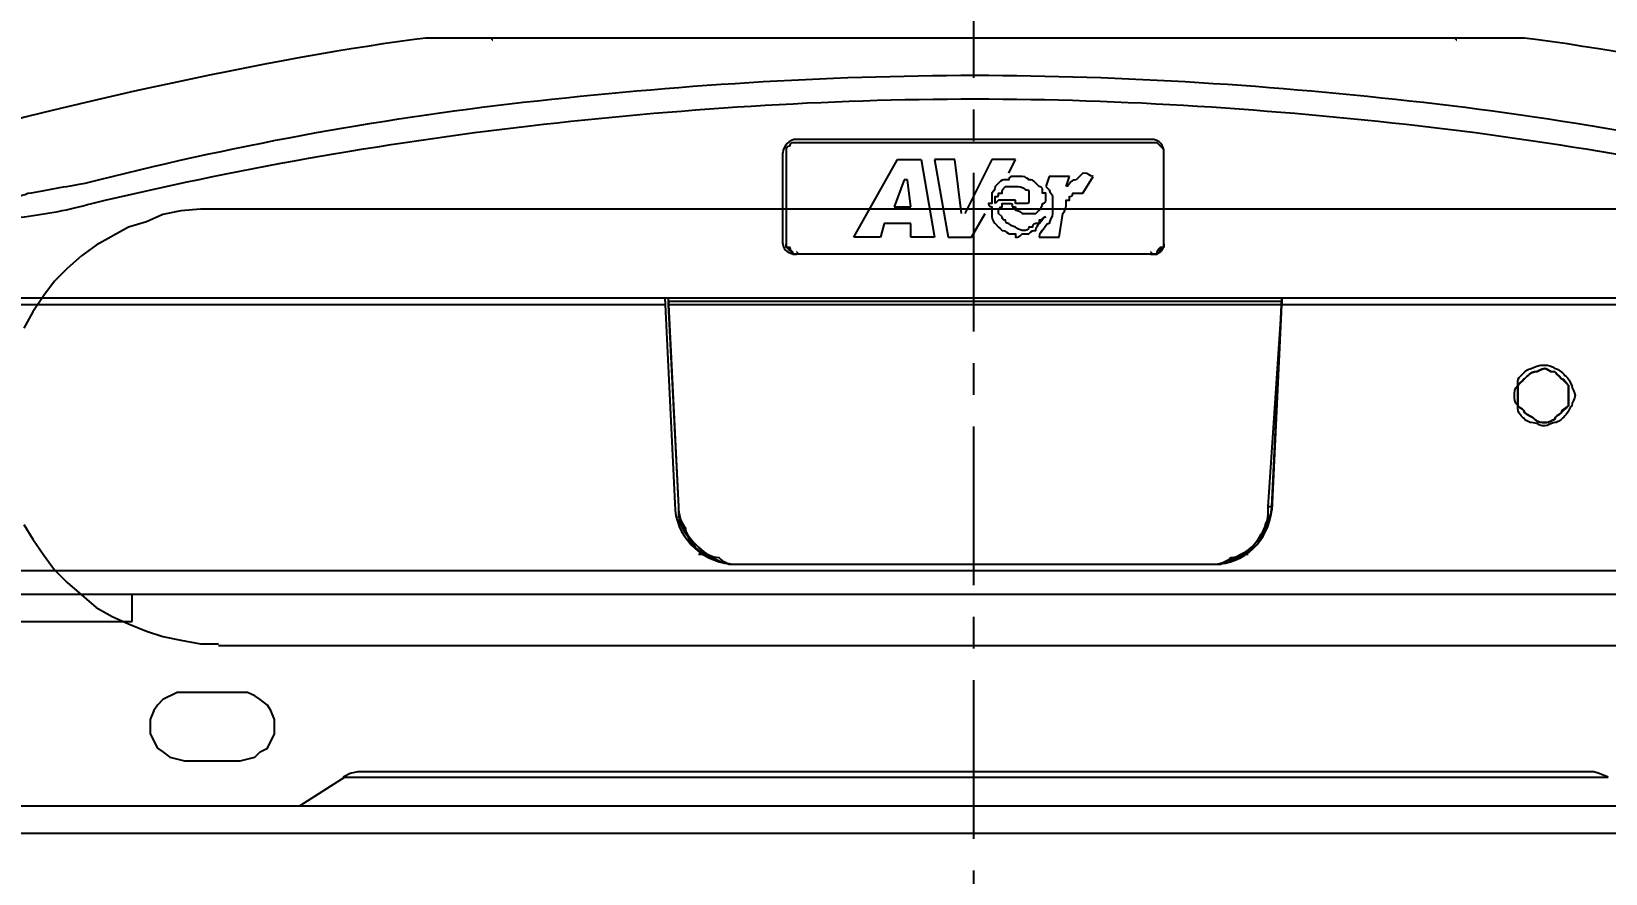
# Model space of a CAD drawing. Header units: inches. Extents: x 8 to 214, y -1 to 137.
# Drawn here: x 152.549 to 157.513, y 63.893 to 66.548 of the extents above; entities that cross this region are included whole.
import ezdxf

# ---------------------------------------------------------------- set-up
doc = ezdxf.new("R2010")
doc.units = ezdxf.units.IN
doc.header["$MEASUREMENT"] = 0
doc.linetypes.add('CENTERX2', pattern=[0.8, 0.5, -0.1, 0.1, -0.1])
for name, color, linetype in [('TA-ANNO-DIMS', 50, 'Continuous'), ('TA-DETL-EQPM', 100, 'Continuous'), ('TA-EQPM-ANNO', 130, 'Continuous')]:
    doc.layers.add(name, color=color, linetype=linetype)
doc.styles.get("Standard").update_dxf_attribs({"font": 'simplex.shx'})
doc.dimstyles.new('Standard Inches', dxfattribs={"dimtxt": 0.125, "dimasz": 0.18, "dimexe": 0.0625, "dimexo": 0.0625, "dimgap": 0.09, "dimtad": 0, "dimtih": 1, "dimtoh": 1, "dimdec": 1, "dimdsep": 46, "dimtxsty": 'Standard', "dimcen": 0.09, "dimclrd": 256, "dimclre": 256, "dimadec": 0, "dimazin": 0, "dimtfac": 1, "dimtdec": 1, "dimtofl": 0, "dimtmove": 0, "dimatfit": 3, "dimfxl": 1, "dimtolj": 1, "dimtzin": 0, "dimlwd": -1, "dimarcsym": 0})

# ---------------------------------------------------------------- blocks, each defined once
blk = doc.blocks.new('*D79')
at = {"layer": 'Defpoints', "color": 0, "transparency": 16777216}
for p in [(155.5194, 70.2666), (150.2515, 27.8458), (152.0309, 27.8458)]:
    blk.add_point(p, dxfattribs=at)
at = {"layer": 'TA-EQPM-ANNO', "lineweight": -2, "transparency": 16777216}
blk.add_line((154.7694, 70.2666), (149.5015, 70.2666), dxfattribs=at)
at = {"layer": 'TA-EQPM-ANNO', "transparency": 16777216}
for p, q in [((150.2515, 68.1066), (150.2515, 54.4664)), ((150.2515, 30.0058), (150.2515, 50.5207))]:
    blk.add_line(p, q, dxfattribs=at)
for points in [[(149.8915, 68.1066), (150.6115, 68.1066), (150.2515, 70.2666)], [(149.8915, 30.0058), (150.6115, 30.0058), (150.2515, 27.8458)]]:
    blk.add_solid(points, dxfattribs=at)
at = {"layer": 'TA-EQPM-ANNO', "color": 0, "transparency": 16777216, "insert": (150.2515, 52.4935), "char_height": 1.5, "attachment_point": 5}
blk.add_mtext('\\A1;42.4"', dxfattribs=at)
blk = doc.blocks.new('*U73')
h = blk.add_hatch(color=256)
h.dxf.hatch_style = 2
h.paths.add_polyline_path([(-1.5192, -3.7313), (-1.5298, -3.7207), (-1.5192, -3.7207)])
h = blk.add_hatch(color=256)
h.dxf.hatch_style = 2
h.paths.add_polyline_path([(1.5211, -3.7313), (1.5105, -3.7207), (1.5211, -3.7207)])
h = blk.add_hatch(color=256)
h.dxf.hatch_style = 2
h.paths.add_polyline_path([(-0.5624, -4.4011), (-0.5624, -4.3904), (-0.5518, -4.4011)])
h = blk.add_hatch(color=256)
h.dxf.hatch_style = 2
h.paths.add_polyline_path([(0.5538, -4.4011), (0.5538, -4.3904), (0.5644, -4.4011)])
for p, q in [((-0.9664, -4.5393), (-0.9664, -4.5605)), ((0.9684, -4.5393), (0.9684, -4.5605))]:
    blk.add_line(p, q)
for points in [[(1.7338, -3.7207), (-1.7318, -3.7207)], [(0.5538, -4.0396), (-0.5624, -4.0396)], [(0.5538, -4.0502), (-0.5624, -4.0502)], [(-0.605, -4.3692), (-0.605, -4.0821)], [(-0.5943, -4.0928), (-0.5943, -4.3585)], [(-0.3817, -4.3479), (-0.2435, -4.1034)], [(-0.2435, -4.1034), (-0.1691, -4.1034)], [(-0.1691, -4.1034), (-0.1266, -4.3479)], [(-0.0628, -4.1034), (-0.1266, -4.1034)], [(-0.1266, -4.1034), (-0.0841, -4.3479)], [(-0.0415, -4.2735), (-0.0628, -4.1034)], [(0.0541, -4.1034), (-0.0309, -4.2735)], [(0.1285, -4.1034), (0.0541, -4.1034)], [(0.1073, -4.1459), (0.1285, -4.1034)], [(0.5963, -4.3692), (0.5963, -4.0821)], [(-0.2223, -4.1672), (-0.2542, -4.2522)], [(-0.2116, -4.1672), (-0.2223, -4.1672)], [(-0.201, -4.2522), (-0.2116, -4.1672)], [(0.2348, -4.1566), (0.2242, -4.1884)], [(0.2986, -4.1566), (0.2348, -4.1566)], [(0.288, -4.1884), (0.2986, -4.1566)], [(0.3412, -4.2097), (0.373, -4.1566)], [(-0.2542, -4.2522), (-0.201, -4.2522)], [(-0.2861, -4.3054), (-0.2967, -4.3479)], [(-0.201, -4.3054), (-0.2861, -4.3054)], [(-0.201, -4.3479), (-0.201, -4.3054)], [(-0.0097, -4.3479), (0.0329, -4.2735)], [(0.2667, -4.3479), (0.2774, -4.2735)], [(-0.2967, -4.3479), (-0.3817, -4.3479)], [(-0.1266, -4.3479), (-0.201, -4.3479)], [(-0.0841, -4.3479), (-0.0097, -4.3479)], [(0.203, -4.3479), (0.2667, -4.3479)], [(0.5538, -4.4011), (-0.5624, -4.4011)], [(-3.5177, -4.5393), (3.5091, -4.5393)], [(-3.5177, -4.5605), (-0.977, -4.5605)], [(-0.977, -4.5393), (-0.9451, -5.209)], [(-0.9664, -4.5393), (-0.9345, -5.1983)], [(-0.9664, -4.5499), (0.9684, -4.5499)], [(-0.9664, -4.5605), (3.5091, -4.5605)], [(-0.9664, -4.5605), (-0.9345, -5.1983)], [(0.9258, -5.1983), (0.9684, -4.5605)], [(0.9365, -5.1983), (0.9684, -4.5393)], [(0.9684, -4.5393), (0.9365, -5.209)], [(0.9365, -5.1983), (0.9258, -5.1983)], [(-0.8707, -5.3472), (-0.8601, -5.3472)], [(0.8514, -5.3472), (0.862, -5.3472)], [(3.4665, -5.4003), (-3.4646, -5.4003)], [(-0.7538, -5.3791), (0.7557, -5.3791)], [(3.3815, -5.4747), (-3.3902, -5.4747)], [(-2.6567, -5.5598), (-2.6567, -5.4747)], [(-3.1244, -5.5598), (-2.6567, -5.5598)]]:
    blk.add_lwpolyline(points)
for points in [[(-1.7318, -3.7207), (-2.1783, -3.7739), (-3.0075, -3.9546), (-3.4327, -4.0928)], [(3.424, -4.0928), (3.0094, -3.9546), (2.1802, -3.7739), (1.7338, -3.7207)], [(1.7338, -3.7207), (1.7338, -3.7207), (1.7338, -3.7207), (1.7338, -3.7207)], [(-0.5624, -4.0396), (-0.5837, -4.0396), (-0.605, -4.0609), (-0.605, -4.0821)], [(0.5963, -4.0821), (0.5963, -4.0609), (0.5857, -4.0396), (0.5538, -4.0396)], [(0.3412, -4.1459), (0.3412, -4.1459), (0.3305, -4.1566), (0.3199, -4.1672)], [(0.373, -4.1566), (0.3624, -4.1566), (0.3624, -4.1459), (0.3412, -4.1459)], [(0.1285, -4.1884), (0.1392, -4.1884), (0.1498, -4.1884), (0.1604, -4.1991)], [(0.203, -4.1884), (0.203, -4.1884), (0.203, -4.1884), (0.203, -4.1884)], [(0.3305, -4.2097), (0.3412, -4.2097), (0.3412, -4.2097), (0.3412, -4.2097)], [(0.1285, -4.2416), (0.1285, -4.231), (0.1285, -4.231), (0.1285, -4.231)], [(0.1285, -4.2416), (0.1285, -4.2416), (0.1285, -4.2416), (0.1285, -4.2416)], [(0.1498, -4.2416), (0.1498, -4.2416), (0.1285, -4.2416), (0.1285, -4.2416)], [(0.5963, -4.3692), (0.5963, -4.3585), (0.5963, -4.3585), (0.5963, -4.3585)], [(-0.9664, -4.5605), (-0.9664, -4.5605), (-0.9664, -4.5605), (-0.9664, -4.5605)], [(0.9684, -4.5605), (0.9684, -4.5605), (0.9684, -4.5605), (0.9684, -4.5605)], [(-0.9451, -5.209), (-0.9345, -5.3047), (-0.8495, -5.3791), (-0.7538, -5.3791)], [(-0.9345, -5.1983), (-0.9345, -5.1983), (-0.9345, -5.1983), (-0.9345, -5.1983)], [(-0.9345, -5.1983), (-0.9345, -5.2409), (-0.9026, -5.3153), (-0.8601, -5.3472)], [(0.7557, -5.3791), (0.8514, -5.3791), (0.9258, -5.3047), (0.9365, -5.209)], [(0.8514, -5.3472), (0.8939, -5.3153), (0.9365, -5.2409), (0.9365, -5.1983)], [(0.9258, -5.1983), (0.9258, -5.1983), (0.9258, -5.1983), (0.9258, -5.1983)], [(-0.8601, -5.3472), (-0.8282, -5.3578), (-0.7963, -5.3791), (-0.7644, -5.3791)], [(0.7557, -5.3791), (0.7876, -5.3791), (0.8302, -5.3578), (0.8514, -5.3472)]]:
    blk.add_open_spline(points, degree=3)
for points, knots in [([(-2.8055, -4.1778), (-2.3484, -4.0609), (-1.8913, -3.9758), (-1.4235, -3.9227), (-1.4235, -3.9227), (-1.4235, -3.9227), (-1.4235, -3.9227), (-0.9451, -3.8695), (-0.4774, -3.8376), (0.001, -3.8376), (0.001, -3.8376), (0.001, -3.8376), (0.001, -3.8376), (0.4687, -3.8376), (0.9471, -3.8695), (1.4148, -3.9227), (1.4148, -3.9227), (1.4148, -3.9227), (1.4148, -3.9227), (1.8826, -3.9758), (2.3503, -4.0609), (2.8074, -4.1778)], [0, 0, 0, 0, 1, 1, 1, 2, 2, 2, 3, 3, 3, 4, 4, 4, 5, 5, 5, 6, 6, 6, 7, 7, 7, 7]), ([(-2.7842, -4.2416), (-2.3378, -4.1353), (-1.87, -4.0502), (-1.4023, -3.9971), (-1.4023, -3.9971), (-1.4023, -3.9971), (-1.4023, -3.9971), (-0.9451, -3.9439), (-0.4668, -3.912), (0.001, -3.912), (0.001, -3.912), (0.001, -3.912), (0.001, -3.912), (0.4687, -3.912), (0.9365, -3.9439), (1.4042, -3.9971), (1.4042, -3.9971), (1.4042, -3.9971), (1.4042, -3.9971), (1.872, -4.0502), (2.3291, -4.1353), (2.7862, -4.2416)], [0, 0, 0, 0, 1, 1, 1, 2, 2, 2, 3, 3, 3, 4, 4, 4, 5, 5, 5, 6, 6, 6, 7, 7, 7, 7]), ([(-0.5624, -4.0502), (-0.5624, -4.0502), (-0.5731, -4.0502), (-0.5731, -4.0502), (-0.5731, -4.0502), (-0.5731, -4.0502), (-0.5731, -4.0502), (-0.5731, -4.0502), (-0.5837, -4.0502), (-0.5837, -4.0609), (-0.5837, -4.0609), (-0.5837, -4.0609), (-0.5837, -4.0609), (-0.5943, -4.0609), (-0.5943, -4.0715), (-0.5943, -4.0715), (-0.5943, -4.0715), (-0.5943, -4.0715), (-0.5943, -4.0715), (-0.5943, -4.0715), (-0.5943, -4.0821), (-0.5943, -4.0928)], [0, 0, 0, 0, 1, 1, 1, 2, 2, 2, 3, 3, 3, 4, 4, 4, 5, 5, 5, 6, 6, 6, 7, 7, 7, 7]), ([(0.5963, -4.0928), (0.5963, -4.0821), (0.5963, -4.0715), (0.5963, -4.0715), (0.5963, -4.0715), (0.5963, -4.0715), (0.5963, -4.0715), (0.5963, -4.0715), (0.5857, -4.0609), (0.5857, -4.0609), (0.5857, -4.0609), (0.5857, -4.0609), (0.5857, -4.0609), (0.575, -4.0502), (0.575, -4.0502), (0.575, -4.0502), (0.575, -4.0502), (0.575, -4.0502), (0.575, -4.0502), (0.5644, -4.0502), (0.5538, -4.0502), (0.5538, -4.0502)], [0, 0, 0, 0, 1, 1, 1, 2, 2, 2, 3, 3, 3, 4, 4, 4, 5, 5, 5, 6, 6, 6, 7, 7, 7, 7]), ([(0.203, -4.1884), (0.203, -4.1884), (0.1923, -4.1778), (0.1923, -4.1778), (0.1923, -4.1778), (0.1923, -4.1778), (0.1923, -4.1778), (0.1817, -4.1672), (0.1817, -4.1672), (0.1711, -4.1672), (0.1711, -4.1672), (0.1711, -4.1672), (0.1711, -4.1672), (0.1711, -4.1672), (0.1604, -4.1566), (0.1498, -4.1566), (0.1498, -4.1566), (0.1498, -4.1566), (0.1498, -4.1566), (0.1498, -4.1566), (0.1498, -4.1566), (0.1392, -4.1566), (0.1392, -4.1566), (0.1392, -4.1566), (0.1392, -4.1566), (0.1392, -4.1566), (0.1285, -4.1566), (0.1285, -4.1566), (0.1285, -4.1566), (0.1285, -4.1566), (0.1285, -4.1566), (0.1285, -4.1566), (0.1285, -4.1566), (0.1179, -4.1566), (0.1179, -4.1566), (0.1179, -4.1566), (0.1179, -4.1566), (0.1179, -4.1566), (0.1073, -4.1566), (0.1073, -4.1672), (0.1073, -4.1672), (0.1073, -4.1672), (0.1073, -4.1672), (0.1073, -4.1672), (0.0966, -4.1672), (0.0966, -4.1672), (0.0966, -4.1672), (0.0966, -4.1672), (0.0966, -4.1672), (0.086, -4.1672), (0.086, -4.1672), (0.0754, -4.1778), (0.0754, -4.1778), (0.0754, -4.1778), (0.0754, -4.1778), (0.0754, -4.1778), (0.0648, -4.1884), (0.0648, -4.1884), (0.0648, -4.1884), (0.0648, -4.1884), (0.0648, -4.1884), (0.0648, -4.1884), (0.0648, -4.1991), (0.0541, -4.2097), (0.0541, -4.2097), (0.0541, -4.2097), (0.0541, -4.2097), (0.0541, -4.2097), (0.0541, -4.2097), (0.0541, -4.2203), (0.0541, -4.2203), (0.0541, -4.2203), (0.0541, -4.2203), (0.0541, -4.231), (0.0541, -4.231), (0.0541, -4.2416), (0.0541, -4.2416), (0.0541, -4.2416), (0.0541, -4.2416), (0.0541, -4.2416), (0.0435, -4.2416), (0.0435, -4.2416), (0.0435, -4.2416), (0.0435, -4.2416), (0.0435, -4.2416), (0.0435, -4.2416), (0.0435, -4.2522), (0.0541, -4.2522), (0.0541, -4.2522), (0.0541, -4.2522), (0.0541, -4.2522), (0.0541, -4.2629), (0.0541, -4.2629), (0.0541, -4.2629), (0.0541, -4.2629), (0.0541, -4.2629), (0.0541, -4.2629), (0.0541, -4.2629), (0.0541, -4.2735), (0.0541, -4.2735), (0.0541, -4.2735), (0.0541, -4.2735), (0.0541, -4.2735), (0.0541, -4.2841), (0.0541, -4.2841), (0.0541, -4.2841), (0.0541, -4.2841), (0.0541, -4.2841), (0.0541, -4.2841), (0.0541, -4.2948), (0.0648, -4.3054), (0.0648, -4.3054), (0.0648, -4.3054), (0.0648, -4.3054), (0.0648, -4.3054), (0.0648, -4.3054), (0.0648, -4.3054), (0.0648, -4.3054)], [0, 0, 0, 0, 1, 1, 1, 2, 2, 2, 3, 3, 3, 4, 4, 4, 5, 5, 5, 6, 6, 6, 7, 7, 7, 8, 8, 8, 9, 9, 9, 10, 10, 10, 11, 11, 11, 12, 12, 12, 13, 13, 13, 14, 14, 14, 15, 15, 15, 16, 16, 16, 17, 17, 17, 18, 18, 18, 19, 19, 19, 20, 20, 20, 21, 21, 21, 22, 22, 22, 23, 23, 23, 24, 24, 24, 25, 25, 25, 26, 26, 26, 27, 27, 27, 28, 28, 28, 29, 29, 29, 30, 30, 30, 31, 31, 31, 32, 32, 32, 33, 33, 33, 34, 34, 34, 35, 35, 35, 36, 36, 36, 37, 37, 37, 38, 38, 38, 39, 39, 39, 39]), ([(0.3199, -4.1672), (0.3199, -4.1672), (0.3199, -4.1672), (0.3199, -4.1672), (0.3199, -4.1672), (0.3199, -4.1672), (0.3199, -4.1672), (0.2986, -4.1672), (0.2986, -4.1884), (0.288, -4.1884)], [0, 0, 0, 0, 1, 1, 1, 2, 2, 2, 3, 3, 3, 3]), ([(-3.3051, -4.231), (-3.2945, -4.231), (-3.2945, -4.231), (-3.2945, -4.231), (-3.2945, -4.231), (-3.2945, -4.231), (-3.2945, -4.231), (-3.2945, -4.2416), (-3.2839, -4.2416), (-3.2839, -4.2416), (-3.2839, -4.2416), (-3.2839, -4.2416), (-3.2839, -4.2416), (-3.2732, -4.2416), (-3.2626, -4.2416), (-3.252, -4.2416), (-3.252, -4.2416), (-3.252, -4.2416), (-3.252, -4.2416), (-3.2307, -4.2416), (-3.2201, -4.2416), (-3.1988, -4.2416), (-3.1988, -4.2416), (-3.1988, -4.2416), (-3.1988, -4.2416), (-3.1776, -4.2416), (-3.1563, -4.2416), (-3.1457, -4.2416), (-3.1457, -4.2416), (-3.1457, -4.2416), (-3.1457, -4.2416), (-3.1138, -4.231), (-3.0925, -4.231), (-3.0606, -4.231), (-3.0606, -4.231), (-3.0606, -4.231), (-3.0606, -4.231), (-3.0394, -4.2203), (-3.0075, -4.2203), (-2.9862, -4.2097), (-2.9862, -4.2097), (-2.9862, -4.2097), (-2.9862, -4.2097), (-2.9224, -4.1991), (-2.8693, -4.1884), (-2.8055, -4.1778)], [0, 0, 0, 0, 1, 1, 1, 2, 2, 2, 3, 3, 3, 4, 4, 4, 5, 5, 5, 6, 6, 6, 7, 7, 7, 8, 8, 8, 9, 9, 9, 10, 10, 10, 11, 11, 11, 12, 12, 12, 13, 13, 13, 14, 14, 14, 15, 15, 15, 15]), ([(0.0648, -4.2416), (0.0648, -4.2416), (0.0648, -4.2416), (0.0648, -4.2416), (0.0648, -4.2416), (0.0648, -4.2416), (0.0648, -4.2416), (0.0648, -4.2416), (0.0648, -4.2416), (0.0648, -4.2416), (0.0648, -4.2416), (0.0648, -4.2416), (0.0648, -4.2416), (0.0648, -4.2416), (0.0648, -4.2416), (0.0648, -4.2416), (0.0648, -4.2416), (0.0648, -4.2416), (0.0648, -4.2416), (0.0648, -4.231), (0.0648, -4.231), (0.0648, -4.231), (0.0648, -4.231), (0.0648, -4.231), (0.0648, -4.231), (0.0648, -4.231), (0.0648, -4.231), (0.0648, -4.2203), (0.0648, -4.2203), (0.0648, -4.2203), (0.0648, -4.2203), (0.0754, -4.2203), (0.0754, -4.2203), (0.0754, -4.2097), (0.0754, -4.2097), (0.0754, -4.2097), (0.0754, -4.2097), (0.0754, -4.2097), (0.086, -4.2097), (0.086, -4.2097), (0.086, -4.2097), (0.086, -4.2097), (0.086, -4.2097), (0.086, -4.1991), (0.086, -4.1991), (0.0966, -4.1884), (0.0966, -4.1884), (0.0966, -4.1884), (0.0966, -4.1884), (0.1073, -4.1884), (0.1073, -4.1884), (0.1179, -4.1884)], [0, 0, 0, 0, 1, 1, 1, 2, 2, 2, 3, 3, 3, 4, 4, 4, 5, 5, 5, 6, 6, 6, 7, 7, 7, 8, 8, 8, 9, 9, 9, 10, 10, 10, 11, 11, 11, 12, 12, 12, 13, 13, 13, 14, 14, 14, 15, 15, 15, 16, 16, 16, 17, 17, 17, 17]), ([(0.1179, -4.1884), (0.1285, -4.1884), (0.1285, -4.1884), (0.1285, -4.1884), (0.1285, -4.1884), (0.1285, -4.1884), (0.1285, -4.1884), (0.1285, -4.1884), (0.1285, -4.1884), (0.1285, -4.1884)], [0, 0, 0, 0, 1, 1, 1, 2, 2, 2, 3, 3, 3, 3]), ([(0.1285, -4.2522), (0.1285, -4.2629), (0.1285, -4.2629), (0.1285, -4.2629), (0.1285, -4.2629), (0.1285, -4.2629), (0.1285, -4.2629), (0.1285, -4.2629), (0.1392, -4.2629), (0.1498, -4.2735), (0.1498, -4.2735), (0.1498, -4.2735), (0.1498, -4.2735), (0.1498, -4.2735), (0.1498, -4.2735), (0.1604, -4.2735), (0.1604, -4.2735), (0.1604, -4.2735), (0.1604, -4.2735), (0.1604, -4.2735), (0.1604, -4.2735), (0.1711, -4.2735), (0.1711, -4.2735), (0.1711, -4.2735), (0.1711, -4.2735), (0.1711, -4.2735), (0.1711, -4.2735), (0.1711, -4.2735), (0.1711, -4.2735), (0.1711, -4.2735), (0.1711, -4.2735), (0.1711, -4.2735), (0.1817, -4.2735), (0.1817, -4.2735), (0.1817, -4.2735), (0.1817, -4.2735), (0.1817, -4.2735), (0.1817, -4.2735), (0.1817, -4.2735), (0.1923, -4.2735), (0.1923, -4.2735), (0.1923, -4.2735), (0.1923, -4.2735), (0.203, -4.2629), (0.203, -4.2629), (0.203, -4.2629), (0.203, -4.2629), (0.203, -4.2629), (0.203, -4.2629), (0.2136, -4.2522), (0.2136, -4.2416), (0.2136, -4.2416), (0.2136, -4.2416), (0.2136, -4.2416), (0.2136, -4.2416), (0.2242, -4.2416), (0.2242, -4.231), (0.2242, -4.231), (0.2242, -4.231), (0.2242, -4.231), (0.2242, -4.231), (0.2242, -4.231), (0.2242, -4.231), (0.2242, -4.2203), (0.2242, -4.2203), (0.2242, -4.2203), (0.2242, -4.2203), (0.2242, -4.2203), (0.2242, -4.2097), (0.2242, -4.2097), (0.2242, -4.2097), (0.2242, -4.2097), (0.2242, -4.2097), (0.2242, -4.2097), (0.2242, -4.2097), (0.2136, -4.2097), (0.2136, -4.2097), (0.2136, -4.2097), (0.2136, -4.2097), (0.2136, -4.2097), (0.2136, -4.2097), (0.2136, -4.2097), (0.2136, -4.2097), (0.2136, -4.2097), (0.2136, -4.2097), (0.2136, -4.2097), (0.2136, -4.2097), (0.2136, -4.2097), (0.2136, -4.2097), (0.2136, -4.2097), (0.2136, -4.2097), (0.2136, -4.2097), (0.2136, -4.2097), (0.2136, -4.2097), (0.2136, -4.2097), (0.2136, -4.2097), (0.2136, -4.2097), (0.2136, -4.2097), (0.2136, -4.2097), (0.2136, -4.2097), (0.2136, -4.2097), (0.2136, -4.2097), (0.2136, -4.2097), (0.2136, -4.2097), (0.2136, -4.2097), (0.2136, -4.2097), (0.2136, -4.2097), (0.2136, -4.2097), (0.2136, -4.2097), (0.2136, -4.2097), (0.2136, -4.2097), (0.2136, -4.2097), (0.2136, -4.2097), (0.2136, -4.2097), (0.2136, -4.2097), (0.2136, -4.2097), (0.2136, -4.1991), (0.2136, -4.1991), (0.2136, -4.1991), (0.2136, -4.1991), (0.2136, -4.1991), (0.2136, -4.1991), (0.2136, -4.1991), (0.2136, -4.1991), (0.2136, -4.1991), (0.2136, -4.1991), (0.2136, -4.1991), (0.2136, -4.1991), (0.2136, -4.1884), (0.203, -4.1884)], [0, 0, 0, 0, 1, 1, 1, 2, 2, 2, 3, 3, 3, 4, 4, 4, 5, 5, 5, 6, 6, 6, 7, 7, 7, 8, 8, 8, 9, 9, 9, 10, 10, 10, 11, 11, 11, 12, 12, 12, 13, 13, 13, 14, 14, 14, 15, 15, 15, 16, 16, 16, 17, 17, 17, 18, 18, 18, 19, 19, 19, 20, 20, 20, 21, 21, 21, 22, 22, 22, 23, 23, 23, 24, 24, 24, 25, 25, 25, 26, 26, 26, 27, 27, 27, 28, 28, 28, 29, 29, 29, 30, 30, 30, 31, 31, 31, 32, 32, 32, 33, 33, 33, 34, 34, 34, 35, 35, 35, 36, 36, 36, 37, 37, 37, 38, 38, 38, 39, 39, 39, 40, 40, 40, 41, 41, 41, 42, 42, 42, 43, 43, 43, 43]), ([(0.1604, -4.1991), (0.1711, -4.1991), (0.1711, -4.1991), (0.1711, -4.2097), (0.1711, -4.2097), (0.1711, -4.2097), (0.1711, -4.2097), (0.1711, -4.2097), (0.1711, -4.2097), (0.1711, -4.2097), (0.1711, -4.2097), (0.1711, -4.2097), (0.1711, -4.2097), (0.1711, -4.2097), (0.1711, -4.2097), (0.1711, -4.2097), (0.1711, -4.2097), (0.1711, -4.2097), (0.1711, -4.2097), (0.1711, -4.2203), (0.1711, -4.2203), (0.1711, -4.2203), (0.1711, -4.2203), (0.1711, -4.2203), (0.1711, -4.2203), (0.1711, -4.2203), (0.1711, -4.231), (0.1711, -4.231), (0.1711, -4.231), (0.1711, -4.231), (0.1711, -4.231), (0.1711, -4.231), (0.1711, -4.231), (0.1711, -4.231), (0.1711, -4.231), (0.1711, -4.231), (0.1711, -4.231), (0.1711, -4.2416), (0.1711, -4.2416), (0.1604, -4.2416), (0.1604, -4.2416), (0.1604, -4.2416), (0.1604, -4.2416), (0.1604, -4.2416), (0.1498, -4.2416), (0.1498, -4.2416)], [0, 0, 0, 0, 1, 1, 1, 2, 2, 2, 3, 3, 3, 4, 4, 4, 5, 5, 5, 6, 6, 6, 7, 7, 7, 8, 8, 8, 9, 9, 9, 10, 10, 10, 11, 11, 11, 12, 12, 12, 13, 13, 13, 14, 14, 14, 15, 15, 15, 15]), ([(0.2242, -4.1884), (0.2242, -4.1884), (0.2348, -4.1991), (0.2348, -4.1991), (0.2348, -4.1991), (0.2348, -4.1991), (0.2348, -4.1991), (0.2348, -4.2097), (0.2455, -4.2097), (0.2455, -4.2203), (0.2455, -4.2203), (0.2455, -4.2203), (0.2455, -4.2203), (0.2455, -4.2203), (0.2455, -4.231), (0.2455, -4.231), (0.2455, -4.231), (0.2455, -4.231), (0.2455, -4.231), (0.2455, -4.231), (0.2455, -4.2416), (0.2455, -4.2416), (0.2455, -4.2416), (0.2455, -4.2416), (0.2455, -4.2416), (0.2455, -4.2416), (0.2455, -4.2416), (0.2455, -4.2416), (0.2455, -4.2416), (0.2455, -4.2416), (0.2455, -4.2416), (0.2455, -4.2522), (0.2455, -4.2629), (0.2455, -4.2629), (0.2455, -4.2629), (0.2455, -4.2629), (0.2455, -4.2629), (0.2455, -4.2629), (0.2455, -4.2735), (0.2455, -4.2735), (0.2455, -4.2735), (0.2455, -4.2735), (0.2455, -4.2735), (0.2455, -4.2841), (0.2348, -4.2948), (0.2348, -4.3054), (0.2348, -4.3054), (0.2348, -4.3054), (0.2348, -4.3054), (0.2242, -4.3054), (0.2242, -4.316), (0.2136, -4.3266), (0.2136, -4.3266), (0.2136, -4.3266), (0.2136, -4.3266), (0.2136, -4.3266), (0.203, -4.3373), (0.203, -4.3479)], [0, 0, 0, 0, 1, 1, 1, 2, 2, 2, 3, 3, 3, 4, 4, 4, 5, 5, 5, 6, 6, 6, 7, 7, 7, 8, 8, 8, 9, 9, 9, 10, 10, 10, 11, 11, 11, 12, 12, 12, 13, 13, 13, 14, 14, 14, 15, 15, 15, 16, 16, 16, 17, 17, 17, 18, 18, 18, 19, 19, 19, 19]), ([(0.2774, -4.2735), (0.288, -4.2629), (0.288, -4.2522), (0.288, -4.2416), (0.288, -4.2416), (0.288, -4.2416), (0.288, -4.2416), (0.288, -4.2416), (0.288, -4.2416), (0.288, -4.231), (0.288, -4.231), (0.288, -4.231), (0.288, -4.231), (0.2986, -4.231), (0.2986, -4.231), (0.2986, -4.231), (0.2986, -4.231), (0.2986, -4.231), (0.2986, -4.231), (0.2986, -4.231), (0.2986, -4.2203), (0.2986, -4.2203), (0.2986, -4.2203), (0.2986, -4.2203), (0.2986, -4.2203), (0.3093, -4.2203), (0.3093, -4.2097), (0.3093, -4.2097), (0.3093, -4.2097), (0.3093, -4.2097), (0.3093, -4.2097), (0.3199, -4.2097), (0.3199, -4.2097), (0.3305, -4.2097)], [0, 0, 0, 0, 1, 1, 1, 2, 2, 2, 3, 3, 3, 4, 4, 4, 5, 5, 5, 6, 6, 6, 7, 7, 7, 8, 8, 8, 9, 9, 9, 10, 10, 10, 11, 11, 11, 11]), ([(-3.3583, -4.3054), (-3.3583, -4.3054), (-3.3583, -4.3054), (-3.3583, -4.3054), (-3.3583, -4.3054), (-3.3583, -4.3054), (-3.3583, -4.3054), (-3.3477, -4.3054), (-3.337, -4.3054), (-3.337, -4.3054), (-3.337, -4.3054), (-3.337, -4.3054), (-3.337, -4.3054), (-3.3264, -4.3054), (-3.3158, -4.316), (-3.2945, -4.316), (-3.2945, -4.316), (-3.2945, -4.316), (-3.2945, -4.316), (-3.2732, -4.316), (-3.2626, -4.316), (-3.2414, -4.316), (-3.2414, -4.316), (-3.2414, -4.316), (-3.2414, -4.316), (-3.2201, -4.3054), (-3.1988, -4.3054), (-3.1669, -4.3054), (-3.1669, -4.3054), (-3.1669, -4.3054), (-3.1669, -4.3054), (-3.1457, -4.3054), (-3.1138, -4.3054), (-3.0819, -4.2948), (-3.0819, -4.2948), (-3.0819, -4.2948), (-3.0819, -4.2948), (-3.0606, -4.2948), (-3.0287, -4.2841), (-2.9968, -4.2841), (-2.9968, -4.2841), (-2.9968, -4.2841), (-2.9968, -4.2841), (-2.9224, -4.2735), (-2.8586, -4.2629), (-2.7842, -4.2416)], [0, 0, 0, 0, 1, 1, 1, 2, 2, 2, 3, 3, 3, 4, 4, 4, 5, 5, 5, 6, 6, 6, 7, 7, 7, 8, 8, 8, 9, 9, 9, 10, 10, 10, 11, 11, 11, 12, 12, 12, 13, 13, 13, 14, 14, 14, 15, 15, 15, 15]), ([(0.1285, -4.231), (0.1285, -4.231), (0.1179, -4.231), (0.1073, -4.231), (0.1073, -4.231), (0.1073, -4.231), (0.1073, -4.231), (0.1073, -4.231), (0.1073, -4.231), (0.1073, -4.231), (0.1073, -4.231), (0.1073, -4.231), (0.1073, -4.231), (0.1073, -4.231), (0.0966, -4.231), (0.0966, -4.231), (0.0966, -4.231), (0.0966, -4.231), (0.0966, -4.231), (0.0966, -4.231), (0.0966, -4.231), (0.0966, -4.231), (0.0966, -4.231), (0.0966, -4.231), (0.0966, -4.231), (0.086, -4.231), (0.086, -4.231), (0.086, -4.231), (0.086, -4.231), (0.086, -4.231), (0.086, -4.231), (0.086, -4.231), (0.086, -4.231), (0.086, -4.231), (0.086, -4.231), (0.086, -4.231), (0.086, -4.231), (0.086, -4.231), (0.086, -4.231), (0.0754, -4.231), (0.0754, -4.231), (0.0754, -4.231), (0.0754, -4.231), (0.0754, -4.231), (0.0648, -4.2416), (0.0648, -4.2416)], [0, 0, 0, 0, 1, 1, 1, 2, 2, 2, 3, 3, 3, 4, 4, 4, 5, 5, 5, 6, 6, 6, 7, 7, 7, 8, 8, 8, 9, 9, 9, 10, 10, 10, 11, 11, 11, 12, 12, 12, 13, 13, 13, 14, 14, 14, 15, 15, 15, 15]), ([(0.086, -4.2841), (0.086, -4.2841), (0.0754, -4.2735), (0.0754, -4.2735), (0.0754, -4.2735), (0.0754, -4.2735), (0.0754, -4.2735), (0.0754, -4.2735), (0.0754, -4.2735), (0.0754, -4.2735), (0.0754, -4.2735), (0.0754, -4.2735), (0.0754, -4.2735), (0.0754, -4.2735), (0.0754, -4.2629), (0.0754, -4.2629), (0.0754, -4.2629), (0.0754, -4.2629), (0.0754, -4.2629), (0.0754, -4.2629), (0.0754, -4.2629), (0.0754, -4.2629), (0.0754, -4.2629), (0.0754, -4.2629), (0.0754, -4.2629), (0.0754, -4.2629), (0.0754, -4.2629), (0.0754, -4.2629), (0.0754, -4.2629), (0.0754, -4.2629), (0.0754, -4.2629), (0.0754, -4.2629), (0.0754, -4.2629), (0.0754, -4.2629), (0.0754, -4.2629), (0.0754, -4.2629), (0.0754, -4.2629), (0.0754, -4.2629), (0.0754, -4.2629), (0.0754, -4.2629), (0.0754, -4.2629), (0.0754, -4.2629), (0.0754, -4.2629), (0.0754, -4.2629), (0.0754, -4.2629), (0.0754, -4.2629), (0.0754, -4.2629), (0.0754, -4.2629), (0.0754, -4.2629), (0.0754, -4.2629), (0.0754, -4.2629), (0.0754, -4.2629), (0.0754, -4.2629), (0.0754, -4.2629), (0.0754, -4.2629), (0.0754, -4.2629), (0.0754, -4.2629), (0.0754, -4.2629), (0.0754, -4.2629), (0.0754, -4.2629), (0.0754, -4.2629), (0.0754, -4.2629), (0.0754, -4.2522), (0.086, -4.2522), (0.086, -4.2522), (0.086, -4.2522), (0.086, -4.2522), (0.086, -4.2522), (0.086, -4.2522), (0.086, -4.2522), (0.086, -4.2522), (0.086, -4.2522), (0.086, -4.2522), (0.086, -4.2416), (0.086, -4.2416), (0.086, -4.2416), (0.086, -4.2416), (0.086, -4.2416), (0.086, -4.2416), (0.086, -4.2416), (0.086, -4.2416), (0.0966, -4.2416), (0.0966, -4.2416), (0.0966, -4.2416), (0.0966, -4.2416), (0.0966, -4.2416), (0.0966, -4.2416), (0.0966, -4.2416), (0.0966, -4.2416), (0.0966, -4.2416), (0.0966, -4.2416), (0.1073, -4.2416), (0.1073, -4.2416), (0.1073, -4.2416), (0.1073, -4.2416), (0.1073, -4.2416), (0.1073, -4.2416), (0.1073, -4.2416), (0.1073, -4.2416), (0.1073, -4.2416), (0.1073, -4.2416), (0.1073, -4.2416), (0.1073, -4.2416), (0.1179, -4.2416), (0.1179, -4.2416), (0.1179, -4.2522)], [0, 0, 0, 0, 1, 1, 1, 2, 2, 2, 3, 3, 3, 4, 4, 4, 5, 5, 5, 6, 6, 6, 7, 7, 7, 8, 8, 8, 9, 9, 9, 10, 10, 10, 11, 11, 11, 12, 12, 12, 13, 13, 13, 14, 14, 14, 15, 15, 15, 16, 16, 16, 17, 17, 17, 18, 18, 18, 19, 19, 19, 20, 20, 20, 21, 21, 21, 22, 22, 22, 23, 23, 23, 24, 24, 24, 25, 25, 25, 26, 26, 26, 27, 27, 27, 28, 28, 28, 29, 29, 29, 30, 30, 30, 31, 31, 31, 32, 32, 32, 33, 33, 33, 34, 34, 34, 35, 35, 35, 35]), ([(0.1179, -4.2522), (0.1179, -4.2522), (0.1285, -4.2522), (0.1285, -4.2522), (0.1285, -4.2522), (0.1285, -4.2522), (0.1285, -4.2522), (0.1285, -4.2522), (0.1285, -4.2522), (0.1285, -4.2522)], [0, 0, 0, 0, 1, 1, 1, 2, 2, 2, 3, 3, 3, 3]), ([(0.0648, -4.3054), (0.0648, -4.3054), (0.0754, -4.316), (0.0754, -4.316), (0.0754, -4.316), (0.0754, -4.316), (0.0754, -4.316), (0.086, -4.3266), (0.086, -4.3266), (0.086, -4.3266), (0.086, -4.3266), (0.086, -4.3266), (0.086, -4.3266), (0.0966, -4.3266), (0.1073, -4.3373), (0.1073, -4.3373), (0.1073, -4.3373), (0.1073, -4.3373), (0.1073, -4.3373), (0.1073, -4.3373), (0.1179, -4.3373), (0.1285, -4.3373), (0.1285, -4.3373), (0.1285, -4.3373), (0.1285, -4.3373), (0.1285, -4.3373), (0.1285, -4.3479), (0.1285, -4.3479), (0.1285, -4.3479), (0.1285, -4.3479), (0.1285, -4.3479), (0.1392, -4.3479), (0.1392, -4.3479), (0.1498, -4.3373), (0.1498, -4.3373), (0.1498, -4.3373), (0.1498, -4.3373), (0.1498, -4.3373), (0.1498, -4.3373), (0.1604, -4.3373), (0.1604, -4.3373), (0.1604, -4.3373), (0.1604, -4.3373), (0.1604, -4.3373), (0.1711, -4.3373), (0.1711, -4.3373), (0.1711, -4.3373), (0.1711, -4.3373), (0.1711, -4.3373), (0.1817, -4.3266), (0.1817, -4.3266), (0.1923, -4.3266), (0.1923, -4.3266), (0.1923, -4.3266), (0.1923, -4.3266), (0.1923, -4.316), (0.203, -4.3054), (0.203, -4.3054), (0.203, -4.3054), (0.203, -4.3054), (0.203, -4.3054), (0.2136, -4.2948), (0.2136, -4.2841), (0.2242, -4.2841)], [0, 0, 0, 0, 1, 1, 1, 2, 2, 2, 3, 3, 3, 4, 4, 4, 5, 5, 5, 6, 6, 6, 7, 7, 7, 8, 8, 8, 9, 9, 9, 10, 10, 10, 11, 11, 11, 12, 12, 12, 13, 13, 13, 14, 14, 14, 15, 15, 15, 16, 16, 16, 17, 17, 17, 18, 18, 18, 19, 19, 19, 20, 20, 20, 21, 21, 21, 21]), ([(0.2242, -4.2841), (0.2136, -4.2841), (0.2136, -4.2948), (0.203, -4.2948), (0.203, -4.2948), (0.203, -4.2948), (0.203, -4.2948), (0.203, -4.3054), (0.203, -4.3054), (0.1923, -4.3054), (0.1923, -4.3054), (0.1923, -4.3054), (0.1923, -4.3054), (0.1817, -4.3054), (0.1817, -4.316), (0.1817, -4.316), (0.1817, -4.316), (0.1817, -4.316), (0.1817, -4.316), (0.1711, -4.316), (0.1711, -4.316), (0.1711, -4.316), (0.1711, -4.316), (0.1711, -4.316), (0.1711, -4.316), (0.1711, -4.3266), (0.1604, -4.3266), (0.1604, -4.3266), (0.1604, -4.3266), (0.1604, -4.3266), (0.1604, -4.3266), (0.1498, -4.3266), (0.1498, -4.3266), (0.1498, -4.3266), (0.1498, -4.3266), (0.1498, -4.3266), (0.1498, -4.3266), (0.1498, -4.3266), (0.1392, -4.3266), (0.1285, -4.316), (0.1285, -4.316), (0.1285, -4.316), (0.1285, -4.316), (0.1285, -4.316), (0.1179, -4.316), (0.1073, -4.3054), (0.1073, -4.3054), (0.1073, -4.3054), (0.1073, -4.3054), (0.1073, -4.3054), (0.0966, -4.3054), (0.0966, -4.2948), (0.0966, -4.2948), (0.0966, -4.2948), (0.0966, -4.2948), (0.086, -4.2948), (0.086, -4.2841), (0.086, -4.2841)], [0, 0, 0, 0, 1, 1, 1, 2, 2, 2, 3, 3, 3, 4, 4, 4, 5, 5, 5, 6, 6, 6, 7, 7, 7, 8, 8, 8, 9, 9, 9, 10, 10, 10, 11, 11, 11, 12, 12, 12, 13, 13, 13, 14, 14, 14, 15, 15, 15, 16, 16, 16, 17, 17, 17, 18, 18, 18, 19, 19, 19, 19]), ([(-0.5943, -4.3585), (-0.5943, -4.3692), (-0.5943, -4.3692), (-0.5943, -4.3798), (-0.5943, -4.3798), (-0.5943, -4.3798), (-0.5943, -4.3798), (-0.5943, -4.3798), (-0.5943, -4.3798), (-0.5837, -4.3798), (-0.5837, -4.3798), (-0.5837, -4.3798), (-0.5837, -4.3798), (-0.5837, -4.3904), (-0.5731, -4.3904), (-0.5731, -4.4011), (-0.5731, -4.4011), (-0.5731, -4.4011), (-0.5731, -4.4011), (-0.5731, -4.4011), (-0.5624, -4.4011), (-0.5624, -4.4011)], [0, 0, 0, 0, 1, 1, 1, 2, 2, 2, 3, 3, 3, 4, 4, 4, 5, 5, 5, 6, 6, 6, 7, 7, 7, 7]), ([(-0.605, -4.3692), (-0.605, -4.3904), (-0.5837, -4.4011), (-0.5624, -4.4011), (-0.5624, -4.4011), (-0.5624, -4.4011), (-0.5624, -4.4011)], [0, 0, 0, 0, 1, 1, 1, 2, 2, 2, 2]), ([(-0.5624, -4.4011), (-0.5624, -4.4011), (-0.5731, -4.4011), (-0.5731, -4.4011), (-0.5731, -4.4011), (-0.5731, -4.4011), (-0.5731, -4.4011), (-0.5731, -4.3904), (-0.5837, -4.3904), (-0.5837, -4.3904), (-0.5837, -4.3904), (-0.5837, -4.3904), (-0.5837, -4.3904), (-0.5943, -4.3798), (-0.5943, -4.3798), (-0.5943, -4.3798), (-0.5943, -4.3798), (-0.5943, -4.3798), (-0.5943, -4.3798), (-0.5943, -4.3692), (-0.5943, -4.3692), (-0.5943, -4.3692)], [0, 0, 0, 0, 1, 1, 1, 2, 2, 2, 3, 3, 3, 4, 4, 4, 5, 5, 5, 6, 6, 6, 7, 7, 7, 7]), ([(0.5538, -4.4011), (0.5857, -4.4011), (0.5963, -4.3904), (0.5963, -4.3692), (0.5963, -4.3692), (0.5963, -4.3692), (0.5963, -4.3692)], [0, 0, 0, 0, 1, 1, 1, 2, 2, 2, 2]), ([(0.5963, -4.3692), (0.5963, -4.3692), (0.5963, -4.3692), (0.5963, -4.3798), (0.5963, -4.3798), (0.5963, -4.3798), (0.5963, -4.3798), (0.5963, -4.3798), (0.5857, -4.3798), (0.5857, -4.3904), (0.5857, -4.3904), (0.5857, -4.3904), (0.5857, -4.3904), (0.575, -4.3904), (0.575, -4.3904), (0.575, -4.4011), (0.575, -4.4011), (0.575, -4.4011), (0.575, -4.4011), (0.5644, -4.4011), (0.5538, -4.4011), (0.5538, -4.4011)], [0, 0, 0, 0, 1, 1, 1, 2, 2, 2, 3, 3, 3, 4, 4, 4, 5, 5, 5, 6, 6, 6, 7, 7, 7, 7]), ([(0.5538, -4.4011), (0.5538, -4.4011), (0.5644, -4.4011), (0.575, -4.4011), (0.575, -4.4011), (0.575, -4.4011), (0.575, -4.4011), (0.575, -4.3904), (0.575, -4.3904), (0.5857, -4.3798), (0.5857, -4.3798), (0.5857, -4.3798), (0.5857, -4.3798), (0.5857, -4.3798), (0.5963, -4.3798), (0.5963, -4.3798), (0.5963, -4.3798), (0.5963, -4.3798), (0.5963, -4.3798), (0.5963, -4.3692), (0.5963, -4.3692), (0.5963, -4.3692)], [0, 0, 0, 0, 1, 1, 1, 2, 2, 2, 3, 3, 3, 4, 4, 4, 5, 5, 5, 6, 6, 6, 7, 7, 7, 7]), ([(1.7019, -4.8475), (1.7019, -4.8369), (1.7019, -4.8263), (1.7125, -4.8156), (1.7125, -4.8156), (1.7125, -4.8156), (1.7125, -4.8156), (1.7125, -4.7944), (1.7125, -4.7944), (1.7231, -4.7838), (1.7231, -4.7838), (1.7231, -4.7838), (1.7231, -4.7838), (1.7338, -4.7731), (1.7444, -4.7625), (1.755, -4.7625), (1.755, -4.7625), (1.755, -4.7625), (1.755, -4.7625), (1.7763, -4.7519), (1.7763, -4.7519), (1.7975, -4.7519), (1.7975, -4.7519), (1.7975, -4.7519), (1.7975, -4.7519), (1.8082, -4.7519), (1.8188, -4.7519), (1.8294, -4.7625), (1.8294, -4.7625), (1.8294, -4.7625), (1.8294, -4.7625), (1.8401, -4.7625), (1.8507, -4.7731), (1.8613, -4.7838), (1.8613, -4.7838), (1.8613, -4.7838), (1.8613, -4.7838), (1.872, -4.7944), (1.872, -4.7944), (1.8826, -4.8156), (1.8826, -4.8156), (1.8826, -4.8156), (1.8826, -4.8156), (1.8826, -4.8263), (1.8932, -4.8369), (1.8932, -4.8475)], [0, 0, 0, 0, 1, 1, 1, 2, 2, 2, 3, 3, 3, 4, 4, 4, 5, 5, 5, 6, 6, 6, 7, 7, 7, 8, 8, 8, 9, 9, 9, 10, 10, 10, 11, 11, 11, 12, 12, 12, 13, 13, 13, 14, 14, 14, 15, 15, 15, 15]), ([(1.872, -4.8475), (1.872, -4.8369), (1.872, -4.8263), (1.872, -4.8156), (1.872, -4.8156), (1.872, -4.8156), (1.872, -4.8156), (1.8613, -4.805), (1.8507, -4.7944), (1.8507, -4.7944), (1.8507, -4.7944), (1.8507, -4.7944), (1.8507, -4.7944), (1.8401, -4.7838), (1.8294, -4.7731), (1.8294, -4.7731), (1.8294, -4.7731), (1.8294, -4.7731), (1.8294, -4.7731), (1.8082, -4.7731), (1.8082, -4.7625), (1.7975, -4.7625), (1.7975, -4.7625), (1.7975, -4.7625), (1.7975, -4.7625), (1.7869, -4.7625), (1.7763, -4.7731), (1.7656, -4.7731), (1.7656, -4.7731), (1.7656, -4.7731), (1.7656, -4.7731), (1.755, -4.7731), (1.7444, -4.7838), (1.7338, -4.7944), (1.7338, -4.7944), (1.7338, -4.7944), (1.7338, -4.7944), (1.7338, -4.7944), (1.7231, -4.805), (1.7125, -4.8156), (1.7125, -4.8156), (1.7125, -4.8156), (1.7125, -4.8156), (1.7125, -4.8263), (1.7125, -4.8369), (1.7125, -4.8475)], [0, 0, 0, 0, 1, 1, 1, 2, 2, 2, 3, 3, 3, 4, 4, 4, 5, 5, 5, 6, 6, 6, 7, 7, 7, 8, 8, 8, 9, 9, 9, 10, 10, 10, 11, 11, 11, 12, 12, 12, 13, 13, 13, 14, 14, 14, 15, 15, 15, 15]), ([(1.7125, -4.8475), (1.7125, -4.8369), (1.7125, -4.8263), (1.7125, -4.8156), (1.7125, -4.8156), (1.7125, -4.8156), (1.7125, -4.8156), (1.7231, -4.805), (1.7338, -4.7944), (1.7338, -4.7944), (1.7338, -4.7944), (1.7338, -4.7944), (1.7338, -4.7944), (1.7444, -4.7838), (1.755, -4.7731), (1.7656, -4.7731), (1.7656, -4.7731), (1.7656, -4.7731), (1.7656, -4.7731), (1.7763, -4.7731), (1.7869, -4.7625), (1.7975, -4.7625), (1.7975, -4.7625), (1.7975, -4.7625), (1.7975, -4.7625), (1.8082, -4.7625), (1.8082, -4.7731), (1.8294, -4.7731), (1.8294, -4.7731), (1.8294, -4.7731), (1.8294, -4.7731), (1.8294, -4.7731), (1.8401, -4.7838), (1.8507, -4.7944), (1.8507, -4.7944), (1.8507, -4.7944), (1.8507, -4.7944), (1.8613, -4.7944), (1.8613, -4.805), (1.872, -4.8156), (1.872, -4.8156), (1.872, -4.8156), (1.872, -4.8156), (1.872, -4.8263), (1.872, -4.8369), (1.872, -4.8475)], [0, 0, 0, 0, 1, 1, 1, 2, 2, 2, 3, 3, 3, 4, 4, 4, 5, 5, 5, 6, 6, 6, 7, 7, 7, 8, 8, 8, 9, 9, 9, 10, 10, 10, 11, 11, 11, 12, 12, 12, 13, 13, 13, 14, 14, 14, 15, 15, 15, 15]), ([(1.8932, -4.8475), (1.8932, -4.8582), (1.8826, -4.8688), (1.8826, -4.8794), (1.8826, -4.8794), (1.8826, -4.8794), (1.8826, -4.8794), (1.872, -4.8901), (1.872, -4.9007), (1.8613, -4.9113), (1.8613, -4.9113), (1.8613, -4.9113), (1.8613, -4.9113), (1.8507, -4.922), (1.8401, -4.9326), (1.8294, -4.9326), (1.8294, -4.9326), (1.8294, -4.9326), (1.8294, -4.9326), (1.8188, -4.9326), (1.8082, -4.9432), (1.7975, -4.9432), (1.7975, -4.9432), (1.7975, -4.9432), (1.7975, -4.9432), (1.7763, -4.9432), (1.7763, -4.9326), (1.755, -4.9326), (1.755, -4.9326), (1.755, -4.9326), (1.755, -4.9326), (1.7444, -4.9326), (1.7338, -4.922), (1.7231, -4.9113), (1.7231, -4.9113), (1.7231, -4.9113), (1.7231, -4.9113), (1.7125, -4.9007), (1.7125, -4.8901), (1.7125, -4.8794), (1.7125, -4.8794), (1.7125, -4.8794), (1.7125, -4.8794), (1.7019, -4.8688), (1.7019, -4.8582), (1.7019, -4.8475)], [0, 0, 0, 0, 1, 1, 1, 2, 2, 2, 3, 3, 3, 4, 4, 4, 5, 5, 5, 6, 6, 6, 7, 7, 7, 8, 8, 8, 9, 9, 9, 10, 10, 10, 11, 11, 11, 12, 12, 12, 13, 13, 13, 14, 14, 14, 15, 15, 15, 15]), ([(1.7125, -4.8475), (1.7125, -4.8582), (1.7125, -4.8688), (1.7125, -4.8794), (1.7125, -4.8794), (1.7125, -4.8794), (1.7125, -4.8794), (1.7231, -4.8901), (1.7338, -4.8901), (1.7338, -4.9007), (1.7338, -4.9007), (1.7338, -4.9007), (1.7338, -4.9007), (1.7444, -4.9113), (1.755, -4.9113), (1.7656, -4.922), (1.7656, -4.922), (1.7656, -4.922), (1.7656, -4.922), (1.7763, -4.9326), (1.7869, -4.9326), (1.7975, -4.9326), (1.7975, -4.9326), (1.7975, -4.9326), (1.7975, -4.9326), (1.8082, -4.9326), (1.8082, -4.9326), (1.8294, -4.922), (1.8294, -4.922), (1.8294, -4.922), (1.8294, -4.922), (1.8294, -4.9113), (1.8401, -4.9113), (1.8507, -4.9007), (1.8507, -4.9007), (1.8507, -4.9007), (1.8507, -4.9007), (1.8507, -4.8901), (1.8613, -4.8901), (1.872, -4.8794), (1.872, -4.8794), (1.872, -4.8794), (1.872, -4.8794), (1.872, -4.8688), (1.872, -4.8582), (1.872, -4.8475)], [0, 0, 0, 0, 1, 1, 1, 2, 2, 2, 3, 3, 3, 4, 4, 4, 5, 5, 5, 6, 6, 6, 7, 7, 7, 8, 8, 8, 9, 9, 9, 10, 10, 10, 11, 11, 11, 12, 12, 12, 13, 13, 13, 14, 14, 14, 15, 15, 15, 15]), ([(1.872, -4.8475), (1.872, -4.8582), (1.872, -4.8688), (1.872, -4.8794), (1.872, -4.8794), (1.872, -4.8794), (1.872, -4.8794), (1.8613, -4.8901), (1.8613, -4.8901), (1.8507, -4.9007), (1.8507, -4.9007), (1.8507, -4.9007), (1.8507, -4.9007), (1.8401, -4.9113), (1.8294, -4.9113), (1.8294, -4.922), (1.8294, -4.922), (1.8294, -4.922), (1.8294, -4.922), (1.8082, -4.9326), (1.8082, -4.9326), (1.7975, -4.9326), (1.7975, -4.9326), (1.7975, -4.9326), (1.7975, -4.9326), (1.7869, -4.9326), (1.7763, -4.9326), (1.7656, -4.922), (1.7656, -4.922), (1.7656, -4.922), (1.7656, -4.922), (1.755, -4.9113), (1.7444, -4.9113), (1.7338, -4.9007), (1.7338, -4.9007), (1.7338, -4.9007), (1.7338, -4.9007), (1.7338, -4.8901), (1.7231, -4.8901), (1.7125, -4.8794), (1.7125, -4.8794), (1.7125, -4.8794), (1.7125, -4.8794), (1.7125, -4.8688), (1.7125, -4.8582), (1.7125, -4.8475)], [0, 0, 0, 0, 1, 1, 1, 2, 2, 2, 3, 3, 3, 4, 4, 4, 5, 5, 5, 6, 6, 6, 7, 7, 7, 8, 8, 8, 9, 9, 9, 10, 10, 10, 11, 11, 11, 12, 12, 12, 13, 13, 13, 14, 14, 14, 15, 15, 15, 15]), ([(-0.9345, -5.1983), (-0.9345, -5.2196), (-0.9345, -5.2409), (-0.9239, -5.2621), (-0.9239, -5.2621), (-0.9239, -5.2621), (-0.9239, -5.2621), (-0.9133, -5.2834), (-0.892, -5.3047), (-0.8814, -5.3259), (-0.8814, -5.3259), (-0.8814, -5.3259), (-0.8814, -5.3259), (-0.8707, -5.3365), (-0.8495, -5.3472), (-0.8282, -5.3578), (-0.8282, -5.3578), (-0.8282, -5.3578), (-0.8282, -5.3578), (-0.807, -5.3684), (-0.7857, -5.3791), (-0.7538, -5.3791)], [0, 0, 0, 0, 1, 1, 1, 2, 2, 2, 3, 3, 3, 4, 4, 4, 5, 5, 5, 6, 6, 6, 7, 7, 7, 7]), ([(-0.9345, -5.1983), (-0.9345, -5.1983), (-0.9345, -5.1983), (-0.9345, -5.1983), (-0.9345, -5.1983), (-0.9345, -5.1983), (-0.9345, -5.1983), (-0.9345, -5.1983), (-0.9345, -5.1983), (-0.9345, -5.1983), (-0.9345, -5.1983), (-0.9345, -5.1983), (-0.9345, -5.1983), (-0.9345, -5.1983), (-0.9345, -5.1983), (-0.9345, -5.1983), (-0.9345, -5.1983), (-0.9345, -5.1983), (-0.9345, -5.1983), (-0.9345, -5.1983), (-0.9345, -5.1983), (-0.9345, -5.1983), (-0.9345, -5.1983), (-0.9345, -5.1983), (-0.9345, -5.1983), (-0.9345, -5.1983), (-0.9345, -5.1983), (-0.9345, -5.1983), (-0.9345, -5.1983), (-0.9345, -5.1983), (-0.9345, -5.1983), (-0.9345, -5.1983), (-0.9345, -5.1983), (-0.9345, -5.1983)], [0, 0, 0, 0, 1, 1, 1, 2, 2, 2, 3, 3, 3, 4, 4, 4, 5, 5, 5, 6, 6, 6, 7, 7, 7, 8, 8, 8, 9, 9, 9, 10, 10, 10, 11, 11, 11, 11]), ([(-0.9345, -5.1983), (-0.9345, -5.209), (-0.9345, -5.2196), (-0.9345, -5.2302), (-0.9345, -5.2302), (-0.9345, -5.2302), (-0.9345, -5.2302), (-0.9239, -5.2409), (-0.9239, -5.2515), (-0.9133, -5.2621), (-0.9133, -5.2621), (-0.9133, -5.2621), (-0.9133, -5.2621), (-0.9133, -5.2834), (-0.892, -5.3047), (-0.8707, -5.3259), (-0.8707, -5.3259), (-0.8707, -5.3259), (-0.8707, -5.3259), (-0.8495, -5.3472), (-0.8282, -5.3578), (-0.807, -5.3578), (-0.807, -5.3578), (-0.807, -5.3578), (-0.807, -5.3578), (-0.7963, -5.3684), (-0.7963, -5.3684), (-0.7751, -5.3791), (-0.7751, -5.3791), (-0.7751, -5.3791), (-0.7751, -5.3791), (-0.7644, -5.3791), (-0.7538, -5.3791), (-0.7432, -5.3791)], [0, 0, 0, 0, 1, 1, 1, 2, 2, 2, 3, 3, 3, 4, 4, 4, 5, 5, 5, 6, 6, 6, 7, 7, 7, 8, 8, 8, 9, 9, 9, 10, 10, 10, 11, 11, 11, 11]), ([(0.7345, -5.3791), (0.7557, -5.3791), (0.7664, -5.3791), (0.777, -5.3791), (0.777, -5.3791), (0.777, -5.3791), (0.777, -5.3791), (0.7876, -5.3684), (0.7983, -5.3684), (0.8089, -5.3578), (0.8089, -5.3578), (0.8089, -5.3578), (0.8089, -5.3578), (0.8302, -5.3578), (0.8514, -5.3472), (0.8727, -5.3259), (0.8727, -5.3259), (0.8727, -5.3259), (0.8727, -5.3259), (0.8939, -5.3047), (0.9046, -5.2834), (0.9152, -5.2621), (0.9152, -5.2621), (0.9152, -5.2621), (0.9152, -5.2621), (0.9152, -5.2515), (0.9258, -5.2409), (0.9258, -5.2302), (0.9258, -5.2302), (0.9258, -5.2302), (0.9258, -5.2302), (0.9258, -5.2196), (0.9258, -5.209), (0.9258, -5.1983)], [0, 0, 0, 0, 1, 1, 1, 2, 2, 2, 3, 3, 3, 4, 4, 4, 5, 5, 5, 6, 6, 6, 7, 7, 7, 8, 8, 8, 9, 9, 9, 10, 10, 10, 11, 11, 11, 11]), ([(0.7557, -5.3791), (0.777, -5.3791), (0.7983, -5.3684), (0.8195, -5.3578), (0.8195, -5.3578), (0.8195, -5.3578), (0.8195, -5.3578), (0.8408, -5.3472), (0.862, -5.3365), (0.8727, -5.3259), (0.8727, -5.3259), (0.8727, -5.3259), (0.8727, -5.3259), (0.8939, -5.3047), (0.9152, -5.2834), (0.9152, -5.2621), (0.9152, -5.2621), (0.9152, -5.2621), (0.9152, -5.2621), (0.9258, -5.2409), (0.9258, -5.2196), (0.9258, -5.1983)], [0, 0, 0, 0, 1, 1, 1, 2, 2, 2, 3, 3, 3, 4, 4, 4, 5, 5, 5, 6, 6, 6, 7, 7, 7, 7]), ([(0.9258, -5.1983), (0.9258, -5.1983), (0.9258, -5.1983), (0.9258, -5.1983), (0.9258, -5.1983), (0.9258, -5.1983), (0.9258, -5.1983), (0.9258, -5.1983), (0.9258, -5.1983), (0.9258, -5.1983), (0.9258, -5.1983), (0.9258, -5.1983), (0.9258, -5.1983), (0.9258, -5.1983), (0.9258, -5.1983), (0.9258, -5.1983), (0.9258, -5.1983), (0.9258, -5.1983), (0.9258, -5.1983), (0.9258, -5.1983), (0.9258, -5.1983), (0.9258, -5.1983), (0.9258, -5.1983), (0.9258, -5.1983), (0.9258, -5.1983), (0.9258, -5.1983), (0.9258, -5.1983), (0.9258, -5.1983), (0.9258, -5.1983), (0.9258, -5.1983), (0.9258, -5.1983), (0.9258, -5.1983), (0.9258, -5.1983), (0.9258, -5.1983)], [0, 0, 0, 0, 1, 1, 1, 2, 2, 2, 3, 3, 3, 4, 4, 4, 5, 5, 5, 6, 6, 6, 7, 7, 7, 8, 8, 8, 9, 9, 9, 10, 10, 10, 11, 11, 11, 11])]:
    blk.add_open_spline(points, degree=3, knots=knots)
blk = doc.blocks.new('A$Cbaf9091d')
at = {"color": 0}
for points in [[(-2.3843, 1.8823), (-2.4411, 1.8823), (-2.5037, 1.8766), (-2.5605, 1.8652), (-2.6117, 1.8424), (-2.6686, 1.8254), (-2.7709, 1.7685), (-2.8164, 1.7344), (-2.8619, 1.6946), (-2.9017, 1.6548), (-2.9359, 1.6093), (-2.97, 1.5581), (-2.9984, 1.5069)], [(-2.9984, 0.8871), (-2.97, 0.8416), (-2.9359, 0.7904), (-2.9017, 0.7449), (-2.8619, 0.7051), (-2.7709, 0.6255), (-2.7198, 0.5971), (-2.6686, 0.5743), (-2.6117, 0.5516), (-2.5605, 0.5345), (-2.5037, 0.5232), (-2.4411, 0.5118), (-2.3843, 0.5118)], [(2.3899, 1.8823), (-2.3843, 1.8823)], [(-2.3843, 0.5061), (2.3899, 0.5061)], [(-2.4923, 0.3583), (-2.5151, 0.3583), (-2.5605, 0.3355), (-2.5776, 0.3184), (-2.589, 0.3014), (-2.6004, 0.273), (-2.6004, 0.2275), (-2.5776, 0.182), (-2.5605, 0.1706), (-2.5378, 0.1535), (-2.4923, 0.1422)], [(-2.316, 0.3583), (-2.4923, 0.3583)], [(-2.316, 0.1422), (-2.2705, 0.1535), (-2.2535, 0.1706), (-2.2307, 0.182), (-2.208, 0.2275), (-2.208, 0.273), (-2.2194, 0.3014), (-2.2307, 0.3184), (-2.2535, 0.3355), (-2.2705, 0.3469), (-2.2933, 0.3583), (-2.316, 0.3583)], [(-2.4923, 0.1422), (-2.316, 0.1422)], [(-1.9464, 0.108), (-1.9691, 0.1024), (-1.9919, 0.091)], [(1.9521, 0.108), (-1.9464, 0.108)], [(1.9976, 0.091), (1.9691, 0.1024), (1.9521, 0.108)], [(-1.9862, 0.091), (-2.1284, 0)], [(-1.9862, 0.091), (1.9976, 0.091)], [(-3.8116, 0), (3.8116, 0)], [(-3.3282, 0), (-2.117, 0)], [(-3.8116, -0.0853), (3.8116, -0.0853)]]:
    blk.add_lwpolyline(points, dxfattribs=at)

msp = doc.modelspace()

# ---------------------------------------------------------------- linework, layer by layer
at = {"layer": 'TA-ANNO-DIMS', "linetype": 'CENTERX2'}
msp.add_line((155.51943, 137.30227), (155.51943, 26.40591), dxfattribs=at)

# ---------------------------------------------------------------- block references
at = {"layer": 'TA-DETL-EQPM'}
for name, p in [('*U73', (155.52383, 70.24748)), ('A$Cbaf9091d', (155.52383, 64.10581))]:
    msp.add_blockref(name, p, dxfattribs=at)

# ---------------------------------------------------------------- dimensions: what is measured, and where the dimension line sits
at = {"layer": 'TA-EQPM-ANNO'}
dim = msp.add_linear_dim(base=(150.25154, 27.84579), p1=(155.51943, 70.26655), p2=(152.03094, 27.84579), angle=90, dimstyle='Standard Inches', override={"dimpost": '"', "dimse2": 1}, dxfattribs=at)
dim.commit()
dim.dimension.update_dxf_attribs({"geometry": '*D79', "text_midpoint": (150.25154, 52.49353), "dimtype": 160})

doc.saveas('drawing.dxf')
